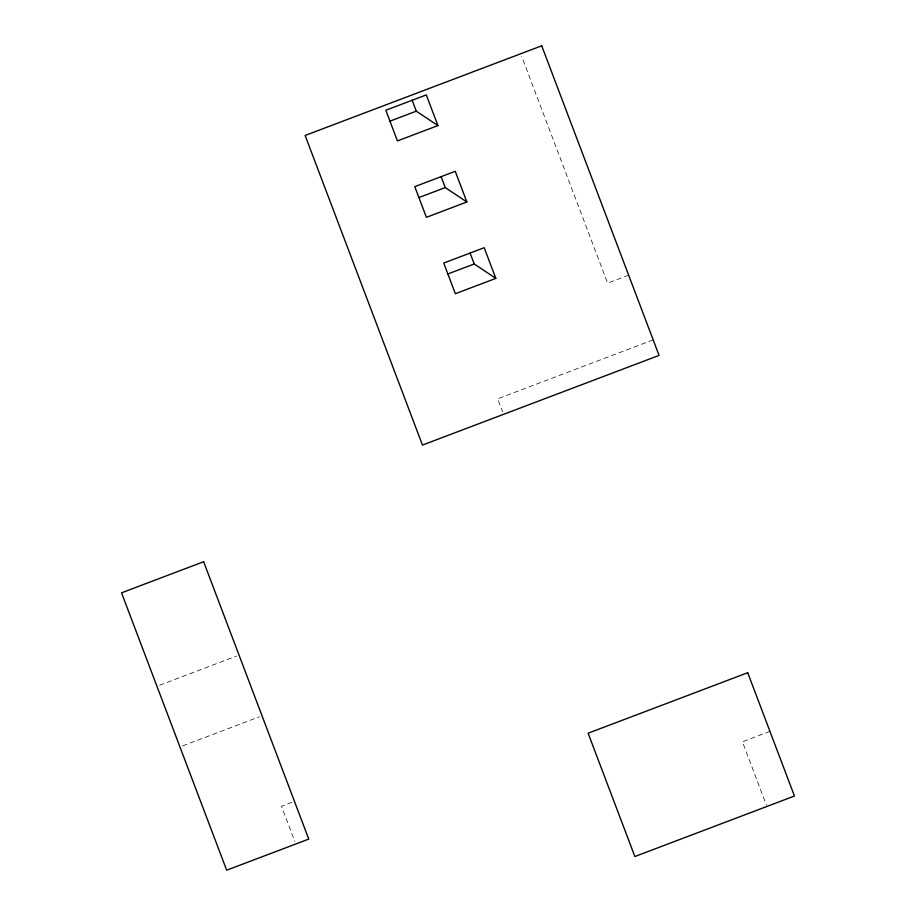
<?xml version="1.0" encoding="UTF-8"?>
<svg xmlns="http://www.w3.org/2000/svg" width="916" height="916" viewBox="0 0 916 916"><rect width="100%" height="100%" fill="white"/><g stroke="black" fill="none" stroke-linecap="round" stroke-linejoin="round"><path stroke-width="0.69" stroke-dasharray="4.58 3.44" d="M628.662 275.166L607.617 283.147L521.696 56.437M653.188 339.882L497.674 398.815L502.586 411.753M159.59 685.225L236.385 656.119M182.593 745.91L259.388 716.804M291.872 802.359L281.487 806.298L294.792 841.403M769.955 731.38L742.429 741.811L766.429 805.13"/><path stroke-width="1.37" d="M389.953 121.152L416.299 111.168L437.917 125.572L397.441 140.915L385.819 110.241L426.284 94.898L437.917 125.572M418.91 197.558L445.256 187.574L466.874 201.978L426.398 217.321L414.776 186.646L455.241 171.303L466.874 201.978M447.867 273.964L474.213 263.98L495.831 278.384L455.355 293.727L443.733 263.041L484.198 247.709L495.831 278.384M412.166 100.256L416.299 111.168M441.123 176.651L445.256 187.574M470.08 253.056L474.213 263.98M541.722 45.8L305.12 135.476L422.459 445.073L659.062 355.408L541.722 45.8M203.638 561.726L121.542 592.835L226.664 870.2L308.761 839.09L203.638 561.726M747.719 672.722L588.118 733.212L634.857 856.517L794.458 796.027L747.719 672.722"/></g></svg>
